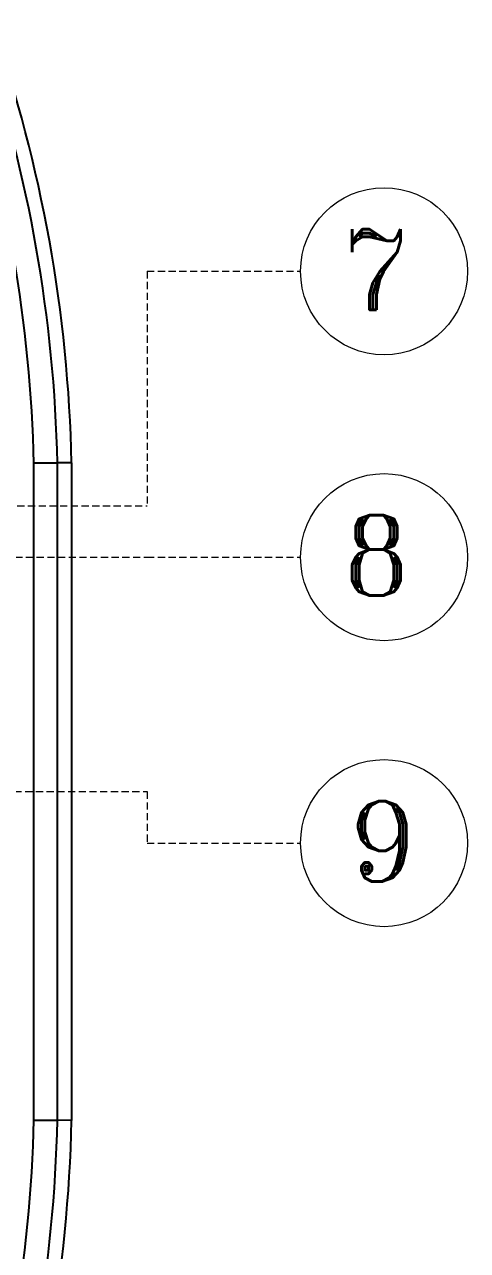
# Model space of a CAD drawing. Header units: millimetres. Extents: x 19 to 859, y 22 to 702.
# Drawn here: x 360.17 to 375.68, y 225.01 to 267.89 of the extents above; entities that cross this region are included whole.
import ezdxf

# ---------------------------------------------------------------- set-up
doc = ezdxf.new("R2010")
doc.units = ezdxf.units.MM
doc.linetypes.add('DASHED2', pattern=[0.375, 0.25, -0.125])
doc.styles.add('STYLE2', font='romant.shx')

msp = doc.modelspace()

# ---------------------------------------------------------------- linework, layer by layer
at = {"color": 1, "linetype": 'DASHED2', "lineweight": 18}
for p, q in [((364.46, 259.259), (364.46, 251.059)), ((364.46, 241.059), (364.46, 239.259))]:
    msp.add_line(p, q, dxfattribs=at)
at = {"color": 1, "linetype": 'DASHED2', "lineweight": 5}
for p, q in [((364.46, 259.259), (369.831, 259.259)), ((329.912, 251.059), (364.46, 251.059)), ((348.215, 249.259), (364.46, 249.259)), ((364.46, 249.259), (369.831, 249.259)), ((325.315, 241.059), (364.46, 241.059)), ((364.46, 239.259), (369.831, 239.259))]:
    msp.add_line(p, q, dxfattribs=at)
at = {"color": 7, "linetype": 'Continuous'}
for p, q in [((360.491, 252.554), (361.319, 252.554)), ((360.491, 229.58), (360.491, 252.538)), ((361.815, 252.559), (361.319, 252.554)), ((361.319, 229.565), (361.319, 252.554)), ((361.815, 252.559), (361.815, 229.559)), ((360.491, 229.565), (361.319, 229.565)), ((361.815, 229.559), (361.319, 229.565))]:
    msp.add_line(p, q, dxfattribs=at)
at = {"color": 0, "linetype": 'ByBlock', "lineweight": 18}
for centre in [(372.753, 259.259), (372.753, 249.259), (372.753, 239.259)]:
    msp.add_circle(centre, 2.922, dxfattribs=at)
at = {"color": 7, "linetype": 'Continuous'}
for centre, radius, start, end in [((311.827, 251.468), 50, 1.2509, 19.1721), ((311.827, 251.468), 49.504, 1.2571, 18.7561), ((311.827, 251.468), 48.677, 1.2604, 18.4439), ((311.827, 230.651), 48.677, 341.5561, 358.7396), ((311.827, 230.651), 49.504, 341.2439, 358.7429), ((311.827, 230.651), 50, 340.8279, 358.7491)]:
    msp.add_arc(centre, radius, start, end, dxfattribs=at)

# ---------------------------------------------------------------- texts
at = {"color": 0, "style": 'STYLE2'}
for s, p in [('7', (371.281, 257.914)), ('8', (371.281, 247.914)), ('9', (371.48, 237.914))]:
    msp.add_text(s, height=2.815, dxfattribs=at).set_placement(p)

doc.saveas('drawing.dxf')
